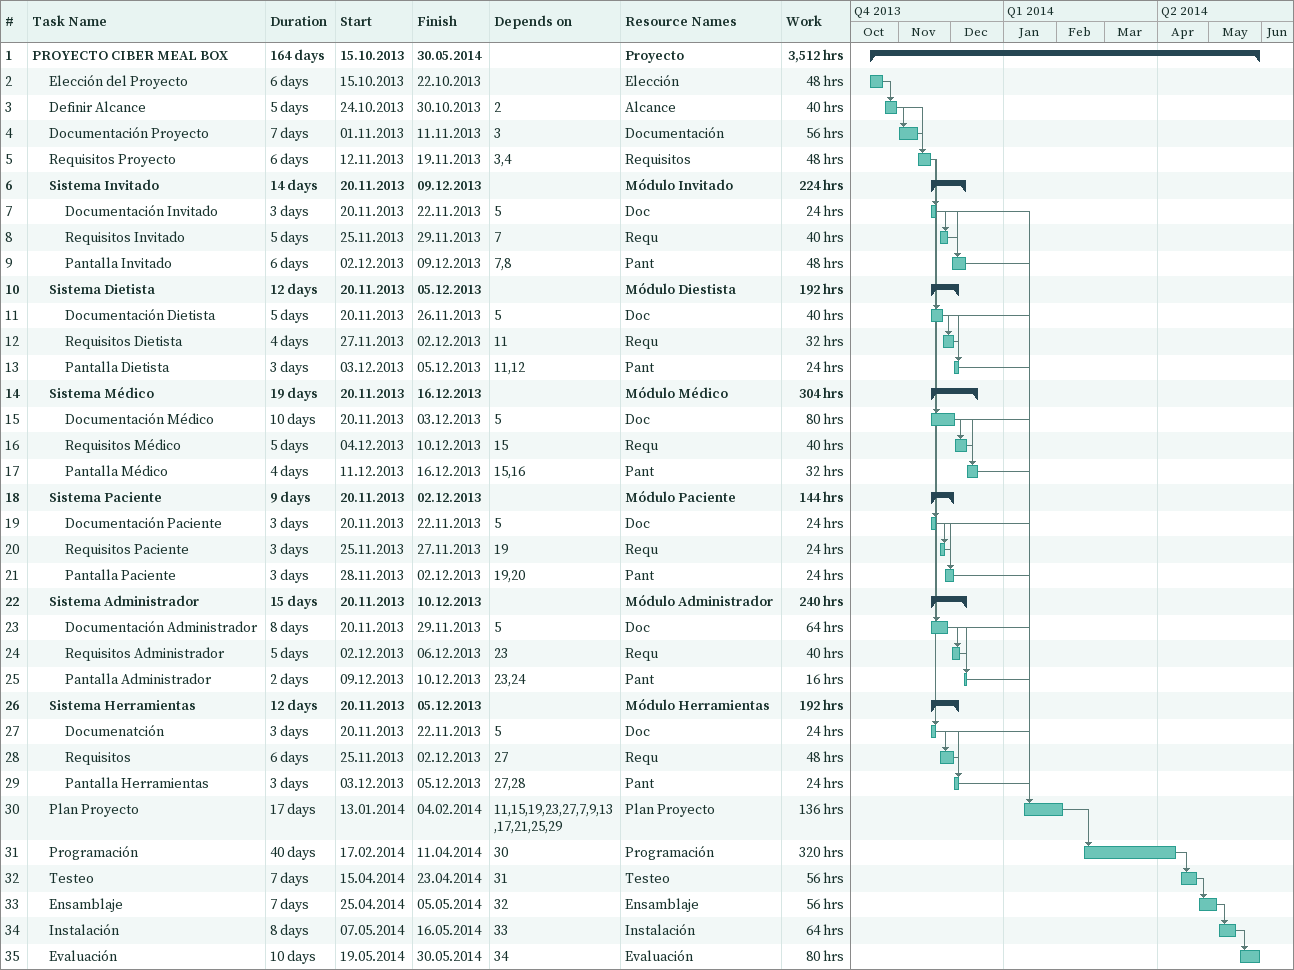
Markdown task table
| ID | Level | Task | Duration | Start | Finish | Predecessors | Resources | Work (h) |
|---|---|---|---|---|---|---|---|---|
| 1 | 1 | **PROYECTO CIBER MEAL BOX** | 164d | 2013-10-15 | 2014-05-30 |  | Proyecto | 3512 |
| 2 | 2 | Elección del Proyecto | 6d | 2013-10-15 | 2013-10-22 |  | Elección | 48 |
| 3 | 2 | Definir Alcance | 5d | 2013-10-24 | 2013-10-30 | 2 | Alcance | 40 |
| 4 | 2 | Documentación Proyecto | 7d | 2013-11-01 | 2013-11-11 | 3 | Documentación | 56 |
| 5 | 2 | Requisitos Proyecto | 6d | 2013-11-12 | 2013-11-19 | 3, 4 | Requisitos | 48 |
| 6 | 2 | **Sistema Invitado** | 14d | 2013-11-20 | 2013-12-09 |  | Módulo Invitado | 224 |
| 7 | 3 | Documentación Invitado | 3d | 2013-11-20 | 2013-11-22 | 5 | Doc | 24 |
| 8 | 3 | Requisitos Invitado | 5d | 2013-11-25 | 2013-11-29 | 7 | Requ | 40 |
| 9 | 3 | Pantalla Invitado | 6d | 2013-12-02 | 2013-12-09 | 7, 8 | Pant | 48 |
| 10 | 2 | **Sistema Dietista** | 12d | 2013-11-20 | 2013-12-05 |  | Módulo Diestista | 192 |
| 11 | 3 | Documentación Dietista | 5d | 2013-11-20 | 2013-11-26 | 5 | Doc | 40 |
| 12 | 3 | Requisitos Dietista | 4d | 2013-11-27 | 2013-12-02 | 11 | Requ | 32 |
| 13 | 3 | Pantalla Dietista | 3d | 2013-12-03 | 2013-12-05 | 11, 12 | Pant | 24 |
| 14 | 2 | **Sistema Médico** | 19d | 2013-11-20 | 2013-12-16 |  | Módulo Médico | 304 |
| 15 | 3 | Documentación Médico | 10d | 2013-11-20 | 2013-12-03 | 5 | Doc | 80 |
| 16 | 3 | Requisitos Médico | 5d | 2013-12-04 | 2013-12-10 | 15 | Requ | 40 |
| 17 | 3 | Pantalla Médico | 4d | 2013-12-11 | 2013-12-16 | 15, 16 | Pant | 32 |
| 18 | 2 | **Sistema Paciente** | 9d | 2013-11-20 | 2013-12-02 |  | Módulo Paciente | 144 |
| 19 | 3 | Documentación Paciente | 3d | 2013-11-20 | 2013-11-22 | 5 | Doc | 24 |
| 20 | 3 | Requisitos Paciente | 3d | 2013-11-25 | 2013-11-27 | 19 | Requ | 24 |
| 21 | 3 | Pantalla Paciente | 3d | 2013-11-28 | 2013-12-02 | 19, 20 | Pant | 24 |
| 22 | 2 | **Sistema Administrador** | 15d | 2013-11-20 | 2013-12-10 |  | Módulo Administrador | 240 |
| 23 | 3 | Documentación Administrador | 8d | 2013-11-20 | 2013-11-29 | 5 | Doc | 64 |
| 24 | 3 | Requisitos Administrador | 5d | 2013-12-02 | 2013-12-06 | 23 | Requ | 40 |
| 25 | 3 | Pantalla Administrador | 2d | 2013-12-09 | 2013-12-10 | 23, 24 | Pant | 16 |
| 26 | 2 | **Sistema Herramientas** | 12d | 2013-11-20 | 2013-12-05 |  | Módulo Herramientas | 192 |
| 27 | 3 | Documenatción | 3d | 2013-11-20 | 2013-11-22 | 5 | Doc | 24 |
| 28 | 3 | Requisitos | 6d | 2013-11-25 | 2013-12-02 | 27 | Requ | 48 |
| 29 | 3 | Pantalla Herramientas | 3d | 2013-12-03 | 2013-12-05 | 27, 28 | Pant | 24 |
| 30 | 2 | Plan Proyecto | 17d | 2014-01-13 | 2014-02-04 | 11, 15, 19, 23, 27, 7, 9, 13, 17, 21, 25, 29 | Plan Proyecto | 136 |
| 31 | 2 | Programación | 40d | 2014-02-17 | 2014-04-11 | 30 | Programación | 320 |
| 32 | 2 | Testeo | 7d | 2014-04-15 | 2014-04-23 | 31 | Testeo | 56 |
| 33 | 2 | Ensamblaje | 7d | 2014-04-25 | 2014-05-05 | 32 | Ensamblaje | 56 |
| 34 | 2 | Instalación | 8d | 2014-05-07 | 2014-05-16 | 33 | Instalación | 64 |
| 35 | 2 | Evaluación | 10d | 2014-05-19 | 2014-05-30 | 34 | Evaluación | 80 |
